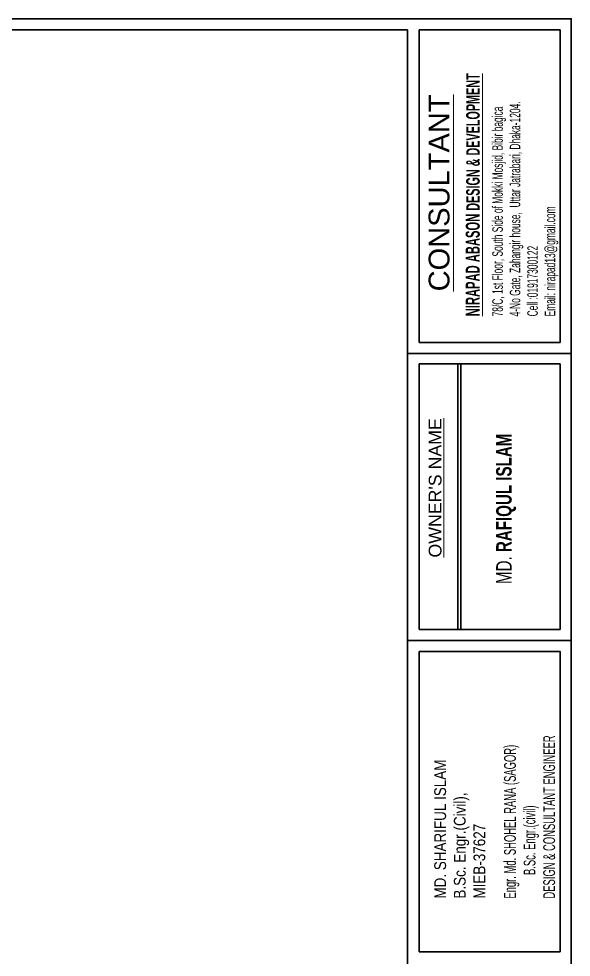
# Model space of a CAD drawing. Header units: inches. Extents: x -159432 to -126829, y -44881 to -40109.
# Drawn here: x -145850.7 to -145557.5, y -42213.5 to -41715.1 of the extents above; entities that cross this region are included whole.
import ezdxf

# ---------------------------------------------------------------- set-up
doc = ezdxf.new("R2010")
doc.units = ezdxf.units.IN
doc.header["$LTSCALE"] = 10
doc.header["$MEASUREMENT"] = 0
doc.layers.add('line', color=134, linetype='Continuous', lineweight=30)
doc.layers.add('TEXT 02', color=7, linetype='Continuous', lineweight=9)
doc.styles.add('222', font='arial.ttf')
doc.styles.add('AR8', font='swisscl.ttf', dxfattribs={"height": 10})
doc.styles.add('AREAL', font='arial.ttf')
doc.styles.add('style1', font='micross.ttf', dxfattribs={"height": 18})

msp = doc.modelspace()

# ---------------------------------------------------------------- linework, layer by layer
at = {"layer": 'line'}
for p, q in [((-145644.38448, -42607.68177), (-145644.38448, -41720.95837)), ((-145638.27525, -41887.09253), (-145638.27525, -41720.95837)), ((-145563.38933, -41887.09253), (-145638.27525, -41887.09253)), ((-145557.4824, -41892.89268), (-145644.38448, -41892.89268)), ((-145638.27525, -42039.53721), (-145638.27525, -41898.37059)), ((-145563.38933, -41898.37059), (-145638.27525, -41898.37059)), ((-145617.73321, -42039.53721), (-145617.73321, -41898.37059)), ((-145616.04552, -42039.53721), (-145616.04552, -41898.37059)), ((-145596.55943, -42039.53721), (-145638.27525, -42039.53721)), ((-145563.38933, -42039.53721), (-145596.55943, -42039.53721)), ((-145557.4824, -42045.33736), (-145644.38448, -42045.33736)), ((-145638.27525, -42210.76083), (-145638.27525, -42051.1375)), ((-145594.87173, -42051.1375), (-145638.27525, -42051.1375)), ((-145596.55943, -42210.76083), (-145638.27525, -42210.76083)), ((-145563.38933, -42210.76083), (-145596.55943, -42210.76083))]:
    msp.add_line(p, q, dxfattribs=at)
msp.add_lwpolyline([(-146908.44475, -42613.58871), (-145557.4824, -42613.58871), (-145557.4824, -41715.05143), (-146908.44475, -41715.05143)], close=True, dxfattribs=at)
for points in [[(-145644.38448, -41720.95837), (-146902.53781, -41720.95837), (-146902.53781, -42607.68177), (-145644.38448, -42607.68177)], [(-145563.38933, -41887.09253), (-145563.38933, -41720.95837), (-145638.27525, -41720.95837)], [(-145563.38933, -42039.53721), (-145563.38933, -41898.37059)], [(-145563.38933, -42210.76083), (-145563.38933, -42051.1375), (-145594.87173, -42051.1375)]]:
    msp.add_lwpolyline(points, dxfattribs=at)

# ---------------------------------------------------------------- texts
at = {"layer": 'TEXT 02', "color": 1, "insert": (-145613.47485, -41873.07925), "char_height": 8.0305877, "width": 204.4487151, "attachment_point": 1, "rotation": 90, "style": 'AR8'}
msp.add_mtext('\\pt1.04;{\\fArial Narrow|b1|i0|c0|p34;\\H0.9231x;\\W0.7;\\LNIRAPAD ABASON\\fArial Narrow|b0|i0|c0|p34;\\H0.965x; \\fArial Narrow|b1|i0|c0|p34;DESIGN & DEVELOPMENT}', dxfattribs=at)
at = {"layer": 'TEXT 02', "attachment_point": 1, "rotation": 90}
for s, insert, char_height, width, style in [('\\pt1.387;{\\fArial|b0|i0|c0|p34;\\L\\C7;CONSULTANT}', (-145633.15395, -41859.85303), 11.0485709, 73.2312549, 'AR8'), ("{\\fSwis721 Lt BT|b0|i0|c0|p34;\\L\\C0;OWNER'S NAME}", (-145633.11224, -42001.2464), 6.7454328, 72.0016375, '222'), ('{\\fArial|b0|i0|c161|p34;\\W0.7;MD.\\fArial|b1|i0|c0|p34; RAFIQUL ISLAM}', (-145597.32056, -42015.29735), 8.2137305, 116.805055, 'AREAL'), ('{\\fArial Narrow|b0|i0|c0|p34;\\W0.7;Engr. Md. SHOHEL RANA (SAGOR)\\P         B.Sc. Engr.(civil)  \\PDESIGN & CONSULTANT ENGINEER  }', (-145593.10596, -42182.38567), 6.237, 137.1396781, '222'), ('{\\fArial Narrow|b0|i0|c0|p34;MD. SHARIFUL ISLAM\\PB.Sc. Engr.(Civil),\\PMIEB-37627}', (-145630.15727, -42182.38567), 6.237, 137.1396781, '222')]:
    msp.add_mtext(s, dxfattribs=dict(at, insert=insert, char_height=char_height, width=width, style=style))
at = {"layer": 'TEXT 02', "color": 3, "insert": (-145599.36254, -41873.14784), "char_height": 5.5693949, "width": 153.5847804, "attachment_point": 1, "rotation": 90, "style": 'style1'}
msp.add_mtext('{\\fArial Narrow|b0|i0|c0|p34;\\W0.7;78/C, 1st Floor, South Side of Mokki Mosjid, Bibir bagica\\P4-No Gate, Zahangir house,  Uttar Jatrabari, Dhaka-1204. \\PCell :01917300122 \\PEmail: nirapad13@gmail.com}', dxfattribs=at)

doc.saveas('drawing.dxf')
